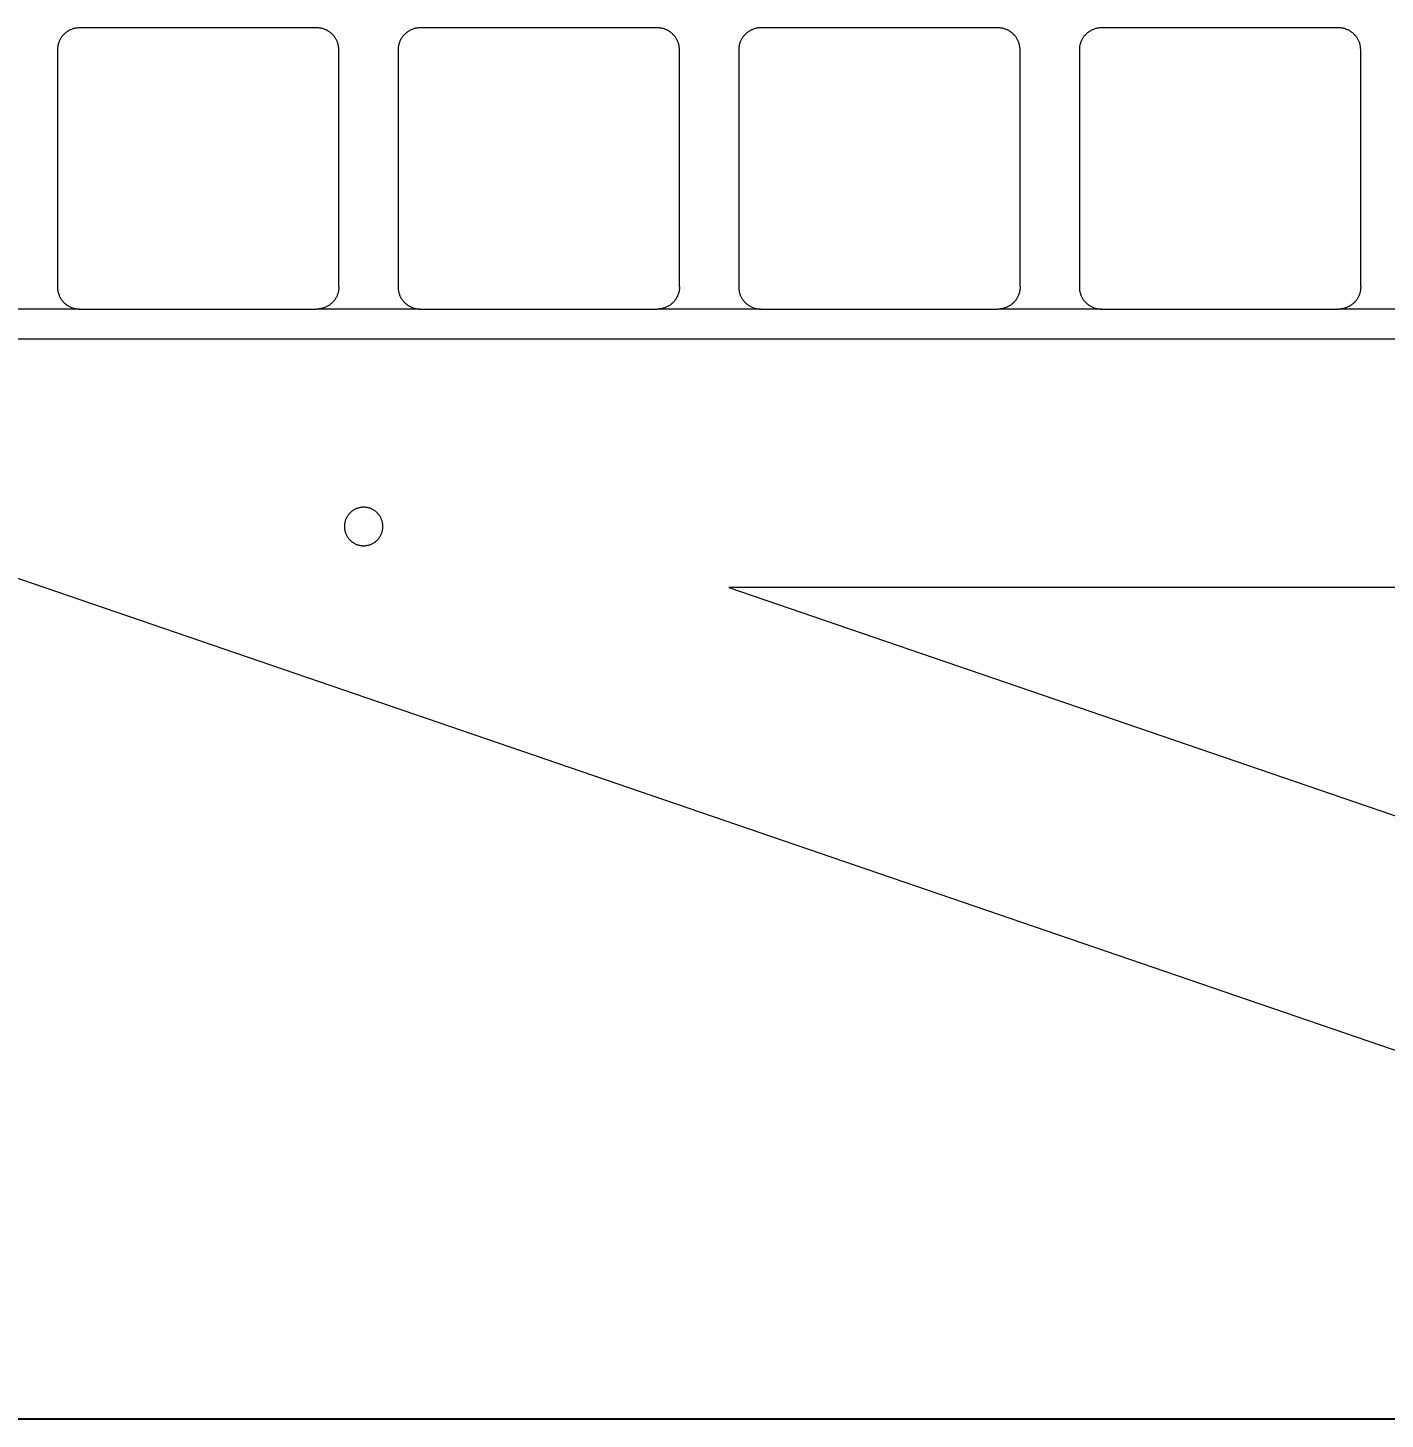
# Model space of a CAD drawing. Header units: millimetres. Extents: x -244 to 4312, y 246 to 2799.
# Drawn here: x 3211.2 to 3394.5, y 2140.6 to 2328.6 of the extents above; entities that cross this region are included whole.
import ezdxf

# ---------------------------------------------------------------- set-up
doc = ezdxf.new("R2010")
doc.units = ezdxf.units.MM
doc.layers.add('ZANO_R', color=7, linetype='Continuous', lineweight=0)
doc.layers.add('ZANO_W', color=1, linetype='Continuous', lineweight=0)
doc.styles.add('Arial', font='arial.ttf')
doc.styles.get("Standard").update_dxf_attribs({"font": 'ARIALUNI.TTF'})
doc.dimstyles.new('pl i ang', dxfattribs={"dimtxt": 50, "dimasz": 50, "dimexe": 1.25, "dimexo": 0.625, "dimgap": 10, "dimtad": 1, "dimtoh": 1, "dimtxsty": 'Standard', "dimcen": 2.5, "dimclrd": 1, "dimclre": 1, "dimclrt": 1, "dimadec": 0, "dimazin": 0, "dimtfac": 1, "dimtmove": 0, "dimatfit": 3, "dimfxl": 1, "dimarcsym": 1})

# ---------------------------------------------------------------- blocks, each defined once
blk = doc.blocks.new('*D432')
at = {"layer": 'ZANO_W', "color": 1, "lineweight": -2}
for p, q in [((3071.23, 2290.59), (3053.09, 2290.59)), ((3063.09, 2250.59), (3063.09, 2180.59)), ((3531.23, 2140.59), (3053.09, 2140.59))]:
    blk.add_line(p, q, dxfattribs=at)
at = {"layer": 'ZANO_W', "color": 1}
for points in [[(3069.76, 2250.59), (3056.42, 2250.59), (3063.09, 2290.59)], [(3056.42, 2180.59), (3069.76, 2180.59), (3063.09, 2140.59)]]:
    blk.add_solid(points, dxfattribs=at)
at = {"layer": 'ZANO_W', "color": 1, "insert": (3032.67, 2215.59), "char_height": 40, "attachment_point": 5, "rotation": 90, "style": 'Arial'}
blk.add_mtext('150', dxfattribs=at)
blk = doc.blocks.new('*D433')
at = {"layer": 'ZANO_W', "color": 1, "lineweight": -2}
for p, q in [((3070.23, 2328.59), (2983.49, 2328.59)), ((2993.49, 2288.59), (2993.49, 2180.59)), ((3531.23, 2140.59), (2983.49, 2140.59))]:
    blk.add_line(p, q, dxfattribs=at)
at = {"layer": 'ZANO_W', "color": 1}
for points in [[(3000.15, 2288.59), (2986.82, 2288.59), (2993.49, 2328.59)], [(2986.82, 2180.59), (3000.15, 2180.59), (2993.49, 2140.59)]]:
    blk.add_solid(points, dxfattribs=at)
at = {"layer": 'ZANO_W', "color": 1, "insert": (2963.06, 2234.59), "char_height": 40, "attachment_point": 5, "rotation": 90, "style": 'Arial'}
blk.add_mtext('188', dxfattribs=at)

msp = doc.modelspace()

# ---------------------------------------------------------------- linework, layer by layer
at = {"layer": 'ZANO_R'}
for p, q in [((3215.9, 2327.49), (3215.84, 2327.41)), ((3215.97, 2327.56), (3215.9, 2327.49)), ((3216.04, 2327.64), (3215.97, 2327.56)), ((3216.11, 2327.71), (3216.04, 2327.64)), ((3216.18, 2327.78), (3216.11, 2327.71)), ((3216.26, 2327.85), (3216.18, 2327.78)), ((3216.33, 2327.92), (3216.26, 2327.85)), ((3216.42, 2327.98), (3216.33, 2327.92)), ((3216.5, 2328.04), (3216.42, 2327.98)), ((3216.58, 2328.1), (3216.5, 2328.04)), ((3216.67, 2328.16), (3216.58, 2328.1)), ((3216.76, 2328.21), (3216.67, 2328.16)), ((3216.85, 2328.26), (3216.76, 2328.21)), ((3216.94, 2328.3), (3216.85, 2328.26)), ((3217.03, 2328.34), (3216.94, 2328.3)), ((3217.13, 2328.38), (3217.03, 2328.34)), ((3217.22, 2328.42), (3217.13, 2328.38)), ((3217.32, 2328.45), (3217.22, 2328.42)), ((3217.42, 2328.48), (3217.32, 2328.45)), ((3217.52, 2328.51), (3217.42, 2328.48)), ((3217.62, 2328.53), (3217.52, 2328.51)), ((3217.72, 2328.55), (3217.62, 2328.53)), ((3217.82, 2328.56), (3217.72, 2328.55)), ((3217.92, 2328.58), (3217.82, 2328.56)), ((3218.02, 2328.59), (3217.92, 2328.58)), ((3218.13, 2328.59), (3218.02, 2328.59)), ((3218.23, 2328.59), (3218.13, 2328.59)), ((3250.23, 2328.59), (3218.23, 2328.59)), ((3250.33, 2328.59), (3250.23, 2328.59)), ((3250.43, 2328.59), (3250.33, 2328.59)), ((3250.54, 2328.58), (3250.43, 2328.59)), ((3250.64, 2328.56), (3250.54, 2328.58)), ((3250.74, 2328.55), (3250.64, 2328.56)), ((3250.84, 2328.53), (3250.74, 2328.55)), ((3250.94, 2328.51), (3250.84, 2328.53)), ((3251.04, 2328.48), (3250.94, 2328.51)), ((3251.14, 2328.45), (3251.04, 2328.48)), ((3251.23, 2328.42), (3251.14, 2328.45)), ((3251.33, 2328.38), (3251.23, 2328.42)), ((3251.42, 2328.34), (3251.33, 2328.38)), ((3251.52, 2328.3), (3251.42, 2328.34)), ((3251.61, 2328.26), (3251.52, 2328.3)), ((3251.7, 2328.21), (3251.61, 2328.26)), ((3251.79, 2328.16), (3251.7, 2328.21)), ((3251.87, 2328.1), (3251.79, 2328.16)), ((3251.96, 2328.04), (3251.87, 2328.1)), ((3252.04, 2327.98), (3251.96, 2328.04)), ((3252.12, 2327.92), (3252.04, 2327.98)), ((3252.2, 2327.85), (3252.12, 2327.92)), ((3252.28, 2327.78), (3252.2, 2327.85)), ((3252.35, 2327.71), (3252.28, 2327.78)), ((3252.42, 2327.64), (3252.35, 2327.71)), ((3252.49, 2327.56), (3252.42, 2327.64)), ((3252.56, 2327.49), (3252.49, 2327.56)), ((3252.62, 2327.41), (3252.56, 2327.49)), ((3261.9, 2327.49), (3261.84, 2327.41)), ((3261.97, 2327.56), (3261.9, 2327.49)), ((3262.04, 2327.64), (3261.97, 2327.56)), ((3262.11, 2327.71), (3262.04, 2327.64)), ((3262.18, 2327.78), (3262.11, 2327.71)), ((3262.26, 2327.85), (3262.18, 2327.78)), ((3262.33, 2327.92), (3262.26, 2327.85)), ((3262.42, 2327.98), (3262.33, 2327.92)), ((3262.5, 2328.04), (3262.42, 2327.98)), ((3262.58, 2328.1), (3262.5, 2328.04)), ((3262.67, 2328.16), (3262.58, 2328.1)), ((3262.76, 2328.21), (3262.67, 2328.16)), ((3262.85, 2328.26), (3262.76, 2328.21)), ((3262.94, 2328.3), (3262.85, 2328.26)), ((3263.03, 2328.34), (3262.94, 2328.3)), ((3263.13, 2328.38), (3263.03, 2328.34)), ((3263.22, 2328.42), (3263.13, 2328.38)), ((3263.32, 2328.45), (3263.22, 2328.42)), ((3263.42, 2328.48), (3263.32, 2328.45)), ((3263.52, 2328.51), (3263.42, 2328.48)), ((3263.62, 2328.53), (3263.52, 2328.51)), ((3263.72, 2328.55), (3263.62, 2328.53)), ((3263.82, 2328.56), (3263.72, 2328.55)), ((3263.92, 2328.58), (3263.82, 2328.56)), ((3264.02, 2328.59), (3263.92, 2328.58)), ((3264.13, 2328.59), (3264.02, 2328.59)), ((3264.23, 2328.59), (3264.13, 2328.59)), ((3296.23, 2328.59), (3264.23, 2328.59)), ((3296.33, 2328.59), (3296.23, 2328.59)), ((3296.43, 2328.59), (3296.33, 2328.59)), ((3296.54, 2328.58), (3296.43, 2328.59)), ((3296.64, 2328.56), (3296.54, 2328.58)), ((3296.74, 2328.55), (3296.64, 2328.56)), ((3296.84, 2328.53), (3296.74, 2328.55)), ((3296.94, 2328.51), (3296.84, 2328.53)), ((3297.04, 2328.48), (3296.94, 2328.51)), ((3297.14, 2328.45), (3297.04, 2328.48)), ((3297.23, 2328.42), (3297.14, 2328.45)), ((3297.33, 2328.38), (3297.23, 2328.42)), ((3297.42, 2328.34), (3297.33, 2328.38)), ((3297.52, 2328.3), (3297.42, 2328.34)), ((3297.61, 2328.26), (3297.52, 2328.3)), ((3297.7, 2328.21), (3297.61, 2328.26)), ((3297.79, 2328.16), (3297.7, 2328.21)), ((3297.87, 2328.1), (3297.79, 2328.16)), ((3297.96, 2328.04), (3297.87, 2328.1)), ((3298.04, 2327.98), (3297.96, 2328.04)), ((3298.12, 2327.92), (3298.04, 2327.98)), ((3298.2, 2327.85), (3298.12, 2327.92)), ((3298.28, 2327.78), (3298.2, 2327.85)), ((3298.35, 2327.71), (3298.28, 2327.78)), ((3298.42, 2327.64), (3298.35, 2327.71)), ((3298.49, 2327.56), (3298.42, 2327.64)), ((3298.56, 2327.49), (3298.49, 2327.56)), ((3298.62, 2327.41), (3298.56, 2327.49)), ((3307.9, 2327.49), (3307.84, 2327.41)), ((3307.97, 2327.56), (3307.9, 2327.49)), ((3308.04, 2327.64), (3307.97, 2327.56)), ((3308.11, 2327.71), (3308.04, 2327.64)), ((3308.18, 2327.78), (3308.11, 2327.71)), ((3308.26, 2327.85), (3308.18, 2327.78)), ((3308.33, 2327.92), (3308.26, 2327.85)), ((3308.42, 2327.98), (3308.33, 2327.92)), ((3308.5, 2328.04), (3308.42, 2327.98)), ((3308.58, 2328.1), (3308.5, 2328.04)), ((3308.67, 2328.16), (3308.58, 2328.1)), ((3308.76, 2328.21), (3308.67, 2328.16)), ((3308.85, 2328.26), (3308.76, 2328.21)), ((3308.94, 2328.3), (3308.85, 2328.26)), ((3309.03, 2328.34), (3308.94, 2328.3)), ((3309.13, 2328.38), (3309.03, 2328.34)), ((3309.22, 2328.42), (3309.13, 2328.38)), ((3309.32, 2328.45), (3309.22, 2328.42)), ((3309.42, 2328.48), (3309.32, 2328.45)), ((3309.52, 2328.51), (3309.42, 2328.48)), ((3309.62, 2328.53), (3309.52, 2328.51)), ((3309.72, 2328.55), (3309.62, 2328.53)), ((3309.82, 2328.56), (3309.72, 2328.55)), ((3309.92, 2328.58), (3309.82, 2328.56)), ((3310.02, 2328.59), (3309.92, 2328.58)), ((3310.13, 2328.59), (3310.02, 2328.59)), ((3310.23, 2328.59), (3310.13, 2328.59)), ((3342.23, 2328.59), (3310.23, 2328.59)), ((3342.33, 2328.59), (3342.23, 2328.59)), ((3342.43, 2328.59), (3342.33, 2328.59)), ((3342.54, 2328.58), (3342.43, 2328.59)), ((3342.64, 2328.56), (3342.54, 2328.58)), ((3342.74, 2328.55), (3342.64, 2328.56)), ((3342.84, 2328.53), (3342.74, 2328.55)), ((3342.94, 2328.51), (3342.84, 2328.53)), ((3343.04, 2328.48), (3342.94, 2328.51)), ((3343.14, 2328.45), (3343.04, 2328.48)), ((3343.23, 2328.42), (3343.14, 2328.45)), ((3343.33, 2328.38), (3343.23, 2328.42)), ((3343.42, 2328.34), (3343.33, 2328.38)), ((3343.52, 2328.3), (3343.42, 2328.34)), ((3343.61, 2328.26), (3343.52, 2328.3)), ((3343.7, 2328.21), (3343.61, 2328.26)), ((3343.79, 2328.16), (3343.7, 2328.21)), ((3343.87, 2328.1), (3343.79, 2328.16)), ((3343.96, 2328.04), (3343.87, 2328.1)), ((3344.04, 2327.98), (3343.96, 2328.04)), ((3344.12, 2327.92), (3344.04, 2327.98)), ((3344.2, 2327.85), (3344.12, 2327.92)), ((3344.28, 2327.78), (3344.2, 2327.85)), ((3344.35, 2327.71), (3344.28, 2327.78)), ((3344.42, 2327.64), (3344.35, 2327.71)), ((3344.49, 2327.56), (3344.42, 2327.64)), ((3344.56, 2327.49), (3344.49, 2327.56)), ((3344.62, 2327.41), (3344.56, 2327.49)), ((3353.9, 2327.49), (3353.84, 2327.41)), ((3353.97, 2327.56), (3353.9, 2327.49)), ((3354.04, 2327.64), (3353.97, 2327.56)), ((3354.11, 2327.71), (3354.04, 2327.64)), ((3354.18, 2327.78), (3354.11, 2327.71)), ((3354.26, 2327.85), (3354.18, 2327.78)), ((3354.33, 2327.92), (3354.26, 2327.85)), ((3354.42, 2327.98), (3354.33, 2327.92)), ((3354.5, 2328.04), (3354.42, 2327.98)), ((3354.58, 2328.1), (3354.5, 2328.04)), ((3354.67, 2328.16), (3354.58, 2328.1)), ((3354.76, 2328.21), (3354.67, 2328.16)), ((3354.85, 2328.26), (3354.76, 2328.21)), ((3354.94, 2328.3), (3354.85, 2328.26)), ((3355.03, 2328.34), (3354.94, 2328.3)), ((3355.13, 2328.38), (3355.03, 2328.34)), ((3355.22, 2328.42), (3355.13, 2328.38)), ((3355.32, 2328.45), (3355.22, 2328.42)), ((3355.42, 2328.48), (3355.32, 2328.45)), ((3355.52, 2328.51), (3355.42, 2328.48)), ((3355.62, 2328.53), (3355.52, 2328.51)), ((3355.72, 2328.55), (3355.62, 2328.53)), ((3355.82, 2328.56), (3355.72, 2328.55)), ((3355.92, 2328.58), (3355.82, 2328.56)), ((3356.02, 2328.59), (3355.92, 2328.58)), ((3356.13, 2328.59), (3356.02, 2328.59)), ((3356.23, 2328.59), (3356.13, 2328.59)), ((3388.23, 2328.59), (3356.23, 2328.59)), ((3388.33, 2328.59), (3388.23, 2328.59)), ((3388.43, 2328.59), (3388.33, 2328.59)), ((3388.54, 2328.58), (3388.43, 2328.59)), ((3388.64, 2328.56), (3388.54, 2328.58)), ((3388.74, 2328.55), (3388.64, 2328.56)), ((3388.84, 2328.53), (3388.74, 2328.55)), ((3388.94, 2328.51), (3388.84, 2328.53)), ((3389.04, 2328.48), (3388.94, 2328.51)), ((3389.14, 2328.45), (3389.04, 2328.48)), ((3389.23, 2328.42), (3389.14, 2328.45)), ((3389.33, 2328.38), (3389.23, 2328.42)), ((3389.42, 2328.34), (3389.33, 2328.38)), ((3389.52, 2328.3), (3389.42, 2328.34)), ((3389.61, 2328.26), (3389.52, 2328.3)), ((3389.7, 2328.21), (3389.61, 2328.26)), ((3389.79, 2328.16), (3389.7, 2328.21)), ((3389.87, 2328.1), (3389.79, 2328.16)), ((3389.96, 2328.04), (3389.87, 2328.1)), ((3390.04, 2327.98), (3389.96, 2328.04)), ((3390.12, 2327.92), (3390.04, 2327.98)), ((3390.2, 2327.85), (3390.12, 2327.92)), ((3390.28, 2327.78), (3390.2, 2327.85)), ((3390.35, 2327.71), (3390.28, 2327.78)), ((3390.42, 2327.64), (3390.35, 2327.71)), ((3390.49, 2327.56), (3390.42, 2327.64)), ((3390.56, 2327.49), (3390.49, 2327.56)), ((3390.62, 2327.41), (3390.56, 2327.49)), ((3215.24, 2325.8), (3215.23, 2325.69)), ((3215.23, 2325.69), (3215.23, 2325.59)), ((3215.23, 2325.59), (3215.23, 2293.59)), ((3215.26, 2326), (3215.24, 2325.9)), ((3215.24, 2325.9), (3215.24, 2325.8)), ((3215.27, 2326.1), (3215.26, 2326)), ((3215.29, 2326.2), (3215.27, 2326.1)), ((3215.31, 2326.3), (3215.29, 2326.2)), ((3215.34, 2326.4), (3215.31, 2326.3)), ((3215.37, 2326.5), (3215.34, 2326.4)), ((3215.4, 2326.6), (3215.37, 2326.5)), ((3215.44, 2326.69), (3215.4, 2326.6)), ((3215.48, 2326.79), (3215.44, 2326.69)), ((3215.52, 2326.88), (3215.48, 2326.79)), ((3215.56, 2326.97), (3215.52, 2326.88)), ((3215.61, 2327.06), (3215.56, 2326.97)), ((3215.66, 2327.15), (3215.61, 2327.06)), ((3215.72, 2327.24), (3215.66, 2327.15)), ((3215.78, 2327.32), (3215.72, 2327.24)), ((3215.84, 2327.41), (3215.78, 2327.32)), ((3252.68, 2327.32), (3252.62, 2327.41)), ((3252.74, 2327.24), (3252.68, 2327.32)), ((3252.79, 2327.15), (3252.74, 2327.24)), ((3252.84, 2327.06), (3252.79, 2327.15)), ((3252.89, 2326.97), (3252.84, 2327.06)), ((3252.94, 2326.88), (3252.89, 2326.97)), ((3252.98, 2326.79), (3252.94, 2326.88)), ((3253.02, 2326.69), (3252.98, 2326.79)), ((3253.06, 2326.6), (3253.02, 2326.69)), ((3253.09, 2326.5), (3253.06, 2326.6)), ((3253.12, 2326.4), (3253.09, 2326.5)), ((3253.14, 2326.3), (3253.12, 2326.4)), ((3253.17, 2326.2), (3253.14, 2326.3)), ((3253.18, 2326.1), (3253.17, 2326.2)), ((3253.2, 2326), (3253.18, 2326.1)), ((3253.21, 2325.9), (3253.2, 2326)), ((3253.22, 2325.8), (3253.21, 2325.9)), ((3253.23, 2325.69), (3253.22, 2325.8)), ((3253.23, 2325.59), (3253.23, 2325.69)), ((3253.23, 2293.59), (3253.23, 2325.59)), ((3261.24, 2325.8), (3261.23, 2325.69)), ((3261.23, 2325.69), (3261.23, 2325.59)), ((3261.23, 2325.59), (3261.23, 2293.59)), ((3261.26, 2326), (3261.24, 2325.9)), ((3261.24, 2325.9), (3261.24, 2325.8)), ((3261.27, 2326.1), (3261.26, 2326)), ((3261.29, 2326.2), (3261.27, 2326.1)), ((3261.31, 2326.3), (3261.29, 2326.2)), ((3261.34, 2326.4), (3261.31, 2326.3)), ((3261.37, 2326.5), (3261.34, 2326.4)), ((3261.4, 2326.6), (3261.37, 2326.5)), ((3261.44, 2326.69), (3261.4, 2326.6)), ((3261.48, 2326.79), (3261.44, 2326.69)), ((3261.52, 2326.88), (3261.48, 2326.79)), ((3261.56, 2326.97), (3261.52, 2326.88)), ((3261.61, 2327.06), (3261.56, 2326.97)), ((3261.66, 2327.15), (3261.61, 2327.06)), ((3261.72, 2327.24), (3261.66, 2327.15)), ((3261.78, 2327.32), (3261.72, 2327.24)), ((3261.84, 2327.41), (3261.78, 2327.32)), ((3298.68, 2327.32), (3298.62, 2327.41)), ((3298.74, 2327.24), (3298.68, 2327.32)), ((3298.79, 2327.15), (3298.74, 2327.24)), ((3298.84, 2327.06), (3298.79, 2327.15)), ((3298.89, 2326.97), (3298.84, 2327.06)), ((3298.94, 2326.88), (3298.89, 2326.97)), ((3298.98, 2326.79), (3298.94, 2326.88)), ((3299.02, 2326.69), (3298.98, 2326.79)), ((3299.06, 2326.6), (3299.02, 2326.69)), ((3299.09, 2326.5), (3299.06, 2326.6)), ((3299.12, 2326.4), (3299.09, 2326.5)), ((3299.14, 2326.3), (3299.12, 2326.4)), ((3299.17, 2326.2), (3299.14, 2326.3)), ((3299.18, 2326.1), (3299.17, 2326.2)), ((3299.2, 2326), (3299.18, 2326.1)), ((3299.21, 2325.9), (3299.2, 2326)), ((3299.22, 2325.8), (3299.21, 2325.9)), ((3299.23, 2325.69), (3299.22, 2325.8)), ((3299.23, 2325.59), (3299.23, 2325.69)), ((3299.23, 2293.59), (3299.23, 2325.59)), ((3307.24, 2325.8), (3307.23, 2325.69)), ((3307.23, 2325.69), (3307.23, 2325.59)), ((3307.23, 2325.59), (3307.23, 2293.59)), ((3307.26, 2326), (3307.24, 2325.9)), ((3307.24, 2325.9), (3307.24, 2325.8)), ((3307.27, 2326.1), (3307.26, 2326)), ((3307.29, 2326.2), (3307.27, 2326.1)), ((3307.31, 2326.3), (3307.29, 2326.2)), ((3307.34, 2326.4), (3307.31, 2326.3)), ((3307.37, 2326.5), (3307.34, 2326.4)), ((3307.4, 2326.6), (3307.37, 2326.5)), ((3307.44, 2326.69), (3307.4, 2326.6)), ((3307.48, 2326.79), (3307.44, 2326.69)), ((3307.52, 2326.88), (3307.48, 2326.79)), ((3307.56, 2326.97), (3307.52, 2326.88)), ((3307.61, 2327.06), (3307.56, 2326.97)), ((3307.66, 2327.15), (3307.61, 2327.06)), ((3307.72, 2327.24), (3307.66, 2327.15)), ((3307.78, 2327.32), (3307.72, 2327.24)), ((3307.84, 2327.41), (3307.78, 2327.32)), ((3344.68, 2327.32), (3344.62, 2327.41)), ((3344.74, 2327.24), (3344.68, 2327.32)), ((3344.79, 2327.15), (3344.74, 2327.24)), ((3344.84, 2327.06), (3344.79, 2327.15)), ((3344.89, 2326.97), (3344.84, 2327.06)), ((3344.94, 2326.88), (3344.89, 2326.97)), ((3344.98, 2326.79), (3344.94, 2326.88)), ((3345.02, 2326.69), (3344.98, 2326.79)), ((3345.06, 2326.6), (3345.02, 2326.69)), ((3345.09, 2326.5), (3345.06, 2326.6)), ((3345.12, 2326.4), (3345.09, 2326.5)), ((3345.14, 2326.3), (3345.12, 2326.4)), ((3345.17, 2326.2), (3345.14, 2326.3)), ((3345.18, 2326.1), (3345.17, 2326.2)), ((3345.2, 2326), (3345.18, 2326.1)), ((3345.21, 2325.9), (3345.2, 2326)), ((3345.22, 2325.8), (3345.21, 2325.9)), ((3345.23, 2325.69), (3345.22, 2325.8)), ((3345.23, 2325.59), (3345.23, 2325.69)), ((3345.23, 2293.59), (3345.23, 2325.59)), ((3353.24, 2325.8), (3353.23, 2325.69)), ((3353.23, 2325.69), (3353.23, 2325.59)), ((3353.23, 2325.59), (3353.23, 2293.59)), ((3353.26, 2326), (3353.24, 2325.9)), ((3353.24, 2325.9), (3353.24, 2325.8)), ((3353.27, 2326.1), (3353.26, 2326)), ((3353.29, 2326.2), (3353.27, 2326.1)), ((3353.31, 2326.3), (3353.29, 2326.2)), ((3353.34, 2326.4), (3353.31, 2326.3)), ((3353.37, 2326.5), (3353.34, 2326.4)), ((3353.4, 2326.6), (3353.37, 2326.5)), ((3353.44, 2326.69), (3353.4, 2326.6)), ((3353.48, 2326.79), (3353.44, 2326.69)), ((3353.52, 2326.88), (3353.48, 2326.79)), ((3353.56, 2326.97), (3353.52, 2326.88)), ((3353.61, 2327.06), (3353.56, 2326.97)), ((3353.66, 2327.15), (3353.61, 2327.06)), ((3353.72, 2327.24), (3353.66, 2327.15)), ((3353.78, 2327.32), (3353.72, 2327.24)), ((3353.84, 2327.41), (3353.78, 2327.32)), ((3390.68, 2327.32), (3390.62, 2327.41)), ((3390.74, 2327.24), (3390.68, 2327.32)), ((3390.79, 2327.15), (3390.74, 2327.24)), ((3390.84, 2327.06), (3390.79, 2327.15)), ((3390.89, 2326.97), (3390.84, 2327.06)), ((3390.94, 2326.88), (3390.89, 2326.97)), ((3390.98, 2326.79), (3390.94, 2326.88)), ((3391.02, 2326.69), (3390.98, 2326.79)), ((3391.06, 2326.6), (3391.02, 2326.69)), ((3391.09, 2326.5), (3391.06, 2326.6)), ((3391.12, 2326.4), (3391.09, 2326.5)), ((3391.14, 2326.3), (3391.12, 2326.4)), ((3391.17, 2326.2), (3391.14, 2326.3)), ((3391.18, 2326.1), (3391.17, 2326.2)), ((3391.2, 2326), (3391.18, 2326.1)), ((3391.21, 2325.9), (3391.2, 2326)), ((3391.22, 2325.8), (3391.21, 2325.9)), ((3391.23, 2325.69), (3391.22, 2325.8)), ((3391.23, 2325.59), (3391.23, 2325.69)), ((3391.23, 2293.59), (3391.23, 2325.59)), ((3215.23, 2293.59), (3215.23, 2293.49)), ((3215.23, 2293.49), (3215.24, 2293.39)), ((3215.24, 2293.39), (3215.24, 2293.29)), ((3215.24, 2293.29), (3215.26, 2293.18)), ((3215.26, 2293.18), (3215.27, 2293.08)), ((3215.27, 2293.08), (3215.29, 2292.98)), ((3215.29, 2292.98), (3215.31, 2292.88)), ((3215.31, 2292.88), (3215.34, 2292.78)), ((3215.34, 2292.78), (3215.37, 2292.68)), ((3215.37, 2292.68), (3215.4, 2292.59)), ((3215.4, 2292.59), (3215.44, 2292.49)), ((3215.44, 2292.49), (3215.48, 2292.4)), ((3215.48, 2292.4), (3215.52, 2292.3)), ((3215.52, 2292.3), (3215.56, 2292.21)), ((3215.56, 2292.21), (3215.61, 2292.12)), ((3215.61, 2292.12), (3215.66, 2292.03)), ((3215.66, 2292.03), (3215.72, 2291.95)), ((3215.72, 2291.95), (3215.78, 2291.86)), ((3215.78, 2291.86), (3215.84, 2291.78)), ((3215.84, 2291.78), (3215.9, 2291.7)), ((3252.62, 2291.78), (3252.56, 2291.7)), ((3252.68, 2291.86), (3252.62, 2291.78)), ((3252.74, 2291.95), (3252.68, 2291.86)), ((3252.79, 2292.03), (3252.74, 2291.95)), ((3252.84, 2292.12), (3252.79, 2292.03)), ((3252.89, 2292.21), (3252.84, 2292.12)), ((3252.94, 2292.3), (3252.89, 2292.21)), ((3252.98, 2292.4), (3252.94, 2292.3)), ((3253.02, 2292.49), (3252.98, 2292.4)), ((3253.06, 2292.59), (3253.02, 2292.49)), ((3253.09, 2292.68), (3253.06, 2292.59)), ((3253.12, 2292.78), (3253.09, 2292.68)), ((3253.14, 2292.88), (3253.12, 2292.78)), ((3253.17, 2292.98), (3253.14, 2292.88)), ((3253.18, 2293.08), (3253.17, 2292.98)), ((3253.2, 2293.18), (3253.18, 2293.08)), ((3253.21, 2293.29), (3253.2, 2293.18)), ((3253.22, 2293.39), (3253.21, 2293.29)), ((3253.23, 2293.49), (3253.22, 2293.39)), ((3253.23, 2293.59), (3253.23, 2293.49)), ((3261.23, 2293.59), (3261.23, 2293.49)), ((3261.23, 2293.49), (3261.24, 2293.39)), ((3261.24, 2293.39), (3261.24, 2293.29)), ((3261.24, 2293.29), (3261.26, 2293.18)), ((3261.26, 2293.18), (3261.27, 2293.08)), ((3261.27, 2293.08), (3261.29, 2292.98)), ((3261.29, 2292.98), (3261.31, 2292.88)), ((3261.31, 2292.88), (3261.34, 2292.78)), ((3261.34, 2292.78), (3261.37, 2292.68)), ((3261.37, 2292.68), (3261.4, 2292.59)), ((3261.4, 2292.59), (3261.44, 2292.49)), ((3261.44, 2292.49), (3261.48, 2292.4)), ((3261.48, 2292.4), (3261.52, 2292.3)), ((3261.52, 2292.3), (3261.56, 2292.21)), ((3261.56, 2292.21), (3261.61, 2292.12)), ((3261.61, 2292.12), (3261.66, 2292.03)), ((3261.66, 2292.03), (3261.72, 2291.95)), ((3261.72, 2291.95), (3261.78, 2291.86)), ((3261.78, 2291.86), (3261.84, 2291.78)), ((3261.84, 2291.78), (3261.9, 2291.7)), ((3298.62, 2291.78), (3298.56, 2291.7)), ((3298.68, 2291.86), (3298.62, 2291.78)), ((3298.74, 2291.95), (3298.68, 2291.86)), ((3298.79, 2292.03), (3298.74, 2291.95)), ((3298.84, 2292.12), (3298.79, 2292.03)), ((3298.89, 2292.21), (3298.84, 2292.12)), ((3298.94, 2292.3), (3298.89, 2292.21)), ((3298.98, 2292.4), (3298.94, 2292.3)), ((3299.02, 2292.49), (3298.98, 2292.4)), ((3299.06, 2292.59), (3299.02, 2292.49)), ((3299.09, 2292.68), (3299.06, 2292.59)), ((3299.12, 2292.78), (3299.09, 2292.68)), ((3299.14, 2292.88), (3299.12, 2292.78)), ((3299.17, 2292.98), (3299.14, 2292.88)), ((3299.18, 2293.08), (3299.17, 2292.98)), ((3299.2, 2293.18), (3299.18, 2293.08)), ((3299.21, 2293.29), (3299.2, 2293.18)), ((3299.22, 2293.39), (3299.21, 2293.29)), ((3299.23, 2293.49), (3299.22, 2293.39)), ((3299.23, 2293.59), (3299.23, 2293.49)), ((3307.23, 2293.59), (3307.23, 2293.49)), ((3307.23, 2293.49), (3307.24, 2293.39)), ((3307.24, 2293.39), (3307.24, 2293.29)), ((3307.24, 2293.29), (3307.26, 2293.18)), ((3307.26, 2293.18), (3307.27, 2293.08)), ((3307.27, 2293.08), (3307.29, 2292.98)), ((3307.29, 2292.98), (3307.31, 2292.88)), ((3307.31, 2292.88), (3307.34, 2292.78)), ((3307.34, 2292.78), (3307.37, 2292.68)), ((3307.37, 2292.68), (3307.4, 2292.59)), ((3307.4, 2292.59), (3307.44, 2292.49)), ((3307.44, 2292.49), (3307.48, 2292.4)), ((3307.48, 2292.4), (3307.52, 2292.3)), ((3307.52, 2292.3), (3307.56, 2292.21)), ((3307.56, 2292.21), (3307.61, 2292.12)), ((3307.61, 2292.12), (3307.66, 2292.03)), ((3307.66, 2292.03), (3307.72, 2291.95)), ((3307.72, 2291.95), (3307.78, 2291.86)), ((3307.78, 2291.86), (3307.84, 2291.78)), ((3307.84, 2291.78), (3307.9, 2291.7)), ((3344.62, 2291.78), (3344.56, 2291.7)), ((3344.68, 2291.86), (3344.62, 2291.78)), ((3344.74, 2291.95), (3344.68, 2291.86)), ((3344.79, 2292.03), (3344.74, 2291.95)), ((3344.84, 2292.12), (3344.79, 2292.03)), ((3344.89, 2292.21), (3344.84, 2292.12)), ((3344.94, 2292.3), (3344.89, 2292.21)), ((3344.98, 2292.4), (3344.94, 2292.3)), ((3345.02, 2292.49), (3344.98, 2292.4)), ((3345.06, 2292.59), (3345.02, 2292.49)), ((3345.09, 2292.68), (3345.06, 2292.59)), ((3345.12, 2292.78), (3345.09, 2292.68)), ((3345.14, 2292.88), (3345.12, 2292.78)), ((3345.17, 2292.98), (3345.14, 2292.88)), ((3345.18, 2293.08), (3345.17, 2292.98)), ((3345.2, 2293.18), (3345.18, 2293.08)), ((3345.21, 2293.29), (3345.2, 2293.18)), ((3345.22, 2293.39), (3345.21, 2293.29)), ((3345.23, 2293.49), (3345.22, 2293.39)), ((3345.23, 2293.59), (3345.23, 2293.49)), ((3353.23, 2293.59), (3353.23, 2293.49)), ((3353.23, 2293.49), (3353.24, 2293.39)), ((3353.24, 2293.39), (3353.24, 2293.29)), ((3353.24, 2293.29), (3353.26, 2293.18)), ((3353.26, 2293.18), (3353.27, 2293.08)), ((3353.27, 2293.08), (3353.29, 2292.98)), ((3353.29, 2292.98), (3353.31, 2292.88)), ((3353.31, 2292.88), (3353.34, 2292.78)), ((3353.34, 2292.78), (3353.37, 2292.68)), ((3353.37, 2292.68), (3353.4, 2292.59)), ((3353.4, 2292.59), (3353.44, 2292.49)), ((3353.44, 2292.49), (3353.48, 2292.4)), ((3353.48, 2292.4), (3353.52, 2292.3)), ((3353.52, 2292.3), (3353.56, 2292.21)), ((3353.56, 2292.21), (3353.61, 2292.12)), ((3353.61, 2292.12), (3353.66, 2292.03)), ((3353.66, 2292.03), (3353.72, 2291.95)), ((3353.72, 2291.95), (3353.78, 2291.86)), ((3353.78, 2291.86), (3353.84, 2291.78)), ((3353.84, 2291.78), (3353.9, 2291.7)), ((3390.62, 2291.78), (3390.56, 2291.7)), ((3390.68, 2291.86), (3390.62, 2291.78)), ((3390.74, 2291.95), (3390.68, 2291.86)), ((3390.79, 2292.03), (3390.74, 2291.95)), ((3390.84, 2292.12), (3390.79, 2292.03)), ((3390.89, 2292.21), (3390.84, 2292.12)), ((3390.94, 2292.3), (3390.89, 2292.21)), ((3390.98, 2292.4), (3390.94, 2292.3)), ((3391.02, 2292.49), (3390.98, 2292.4)), ((3391.06, 2292.59), (3391.02, 2292.49)), ((3391.09, 2292.68), (3391.06, 2292.59)), ((3391.12, 2292.78), (3391.09, 2292.68)), ((3391.14, 2292.88), (3391.12, 2292.78)), ((3391.17, 2292.98), (3391.14, 2292.88)), ((3391.18, 2293.08), (3391.17, 2292.98)), ((3391.2, 2293.18), (3391.18, 2293.08)), ((3391.21, 2293.29), (3391.2, 2293.18)), ((3391.22, 2293.39), (3391.21, 2293.29)), ((3391.23, 2293.49), (3391.22, 2293.39)), ((3391.23, 2293.59), (3391.23, 2293.49)), ((3218.16, 2290.59), (3204.29, 2290.59)), ((3215.9, 2291.7), (3215.97, 2291.62)), ((3215.97, 2291.62), (3216.04, 2291.54)), ((3216.04, 2291.54), (3216.11, 2291.47)), ((3216.11, 2291.47), (3216.18, 2291.4)), ((3216.18, 2291.4), (3216.26, 2291.33)), ((3216.26, 2291.33), (3216.33, 2291.27)), ((3216.33, 2291.27), (3216.42, 2291.2)), ((3216.42, 2291.2), (3216.5, 2291.14)), ((3216.5, 2291.14), (3216.58, 2291.08)), ((3216.58, 2291.08), (3216.67, 2291.03)), ((3216.67, 2291.03), (3216.76, 2290.98)), ((3216.76, 2290.98), (3216.85, 2290.93)), ((3216.85, 2290.93), (3216.94, 2290.88)), ((3216.94, 2290.88), (3217.03, 2290.84)), ((3217.03, 2290.84), (3217.13, 2290.8)), ((3217.13, 2290.8), (3217.22, 2290.77)), ((3217.22, 2290.77), (3217.32, 2290.73)), ((3217.32, 2290.73), (3217.42, 2290.7)), ((3217.42, 2290.7), (3217.52, 2290.68)), ((3217.52, 2290.68), (3217.62, 2290.66)), ((3217.62, 2290.66), (3217.72, 2290.64)), ((3217.72, 2290.64), (3217.82, 2290.62)), ((3217.82, 2290.62), (3217.92, 2290.61)), ((3217.92, 2290.61), (3218.02, 2290.6)), ((3218.02, 2290.6), (3218.13, 2290.59)), ((3218.13, 2290.59), (3218.23, 2290.59)), ((3218.23, 2290.59), (3250.23, 2290.59)), ((3250.33, 2290.59), (3250.23, 2290.59)), ((3264.16, 2290.59), (3250.29, 2290.59)), ((3250.43, 2290.6), (3250.33, 2290.59)), ((3250.54, 2290.61), (3250.43, 2290.6)), ((3250.64, 2290.62), (3250.54, 2290.61)), ((3250.74, 2290.64), (3250.64, 2290.62)), ((3250.84, 2290.66), (3250.74, 2290.64)), ((3250.94, 2290.68), (3250.84, 2290.66)), ((3251.04, 2290.7), (3250.94, 2290.68)), ((3251.14, 2290.73), (3251.04, 2290.7)), ((3251.23, 2290.77), (3251.14, 2290.73)), ((3251.33, 2290.8), (3251.23, 2290.77)), ((3251.42, 2290.84), (3251.33, 2290.8)), ((3251.52, 2290.88), (3251.42, 2290.84)), ((3251.61, 2290.93), (3251.52, 2290.88)), ((3251.7, 2290.98), (3251.61, 2290.93)), ((3251.79, 2291.03), (3251.7, 2290.98)), ((3251.87, 2291.08), (3251.79, 2291.03)), ((3251.96, 2291.14), (3251.87, 2291.08)), ((3252.04, 2291.2), (3251.96, 2291.14)), ((3252.12, 2291.27), (3252.04, 2291.2)), ((3252.2, 2291.33), (3252.12, 2291.27)), ((3252.28, 2291.4), (3252.2, 2291.33)), ((3252.35, 2291.47), (3252.28, 2291.4)), ((3252.42, 2291.54), (3252.35, 2291.47)), ((3252.49, 2291.62), (3252.42, 2291.54)), ((3252.56, 2291.7), (3252.49, 2291.62)), ((3261.9, 2291.7), (3261.97, 2291.62)), ((3261.97, 2291.62), (3262.04, 2291.54)), ((3262.04, 2291.54), (3262.11, 2291.47)), ((3262.11, 2291.47), (3262.18, 2291.4)), ((3262.18, 2291.4), (3262.26, 2291.33)), ((3262.26, 2291.33), (3262.33, 2291.27)), ((3262.33, 2291.27), (3262.42, 2291.2)), ((3262.42, 2291.2), (3262.5, 2291.14)), ((3262.5, 2291.14), (3262.58, 2291.08)), ((3262.58, 2291.08), (3262.67, 2291.03)), ((3262.67, 2291.03), (3262.76, 2290.98)), ((3262.76, 2290.98), (3262.85, 2290.93)), ((3262.85, 2290.93), (3262.94, 2290.88)), ((3262.94, 2290.88), (3263.03, 2290.84)), ((3263.03, 2290.84), (3263.13, 2290.8)), ((3263.13, 2290.8), (3263.22, 2290.77)), ((3263.22, 2290.77), (3263.32, 2290.73)), ((3263.32, 2290.73), (3263.42, 2290.7)), ((3263.42, 2290.7), (3263.52, 2290.68)), ((3263.52, 2290.68), (3263.62, 2290.66)), ((3263.62, 2290.66), (3263.72, 2290.64)), ((3263.72, 2290.64), (3263.82, 2290.62)), ((3263.82, 2290.62), (3263.92, 2290.61)), ((3263.92, 2290.61), (3264.02, 2290.6)), ((3264.02, 2290.6), (3264.13, 2290.59)), ((3264.13, 2290.59), (3264.23, 2290.59)), ((3264.23, 2290.59), (3296.23, 2290.59)), ((3296.33, 2290.59), (3296.23, 2290.59)), ((3310.16, 2290.59), (3296.29, 2290.59)), ((3296.43, 2290.6), (3296.33, 2290.59)), ((3296.54, 2290.61), (3296.43, 2290.6)), ((3296.64, 2290.62), (3296.54, 2290.61)), ((3296.74, 2290.64), (3296.64, 2290.62)), ((3296.84, 2290.66), (3296.74, 2290.64)), ((3296.94, 2290.68), (3296.84, 2290.66)), ((3297.04, 2290.7), (3296.94, 2290.68)), ((3297.14, 2290.73), (3297.04, 2290.7)), ((3297.23, 2290.77), (3297.14, 2290.73)), ((3297.33, 2290.8), (3297.23, 2290.77)), ((3297.42, 2290.84), (3297.33, 2290.8)), ((3297.52, 2290.88), (3297.42, 2290.84)), ((3297.61, 2290.93), (3297.52, 2290.88)), ((3297.7, 2290.98), (3297.61, 2290.93)), ((3297.79, 2291.03), (3297.7, 2290.98)), ((3297.87, 2291.08), (3297.79, 2291.03)), ((3297.96, 2291.14), (3297.87, 2291.08)), ((3298.04, 2291.2), (3297.96, 2291.14)), ((3298.12, 2291.27), (3298.04, 2291.2)), ((3298.2, 2291.33), (3298.12, 2291.27)), ((3298.28, 2291.4), (3298.2, 2291.33)), ((3298.35, 2291.47), (3298.28, 2291.4)), ((3298.42, 2291.54), (3298.35, 2291.47)), ((3298.49, 2291.62), (3298.42, 2291.54)), ((3298.56, 2291.7), (3298.49, 2291.62)), ((3307.9, 2291.7), (3307.97, 2291.62)), ((3307.97, 2291.62), (3308.04, 2291.54)), ((3308.04, 2291.54), (3308.11, 2291.47)), ((3308.11, 2291.47), (3308.18, 2291.4)), ((3308.18, 2291.4), (3308.26, 2291.33)), ((3308.26, 2291.33), (3308.33, 2291.27)), ((3308.33, 2291.27), (3308.42, 2291.2)), ((3308.42, 2291.2), (3308.5, 2291.14)), ((3308.5, 2291.14), (3308.58, 2291.08)), ((3308.58, 2291.08), (3308.67, 2291.03)), ((3308.67, 2291.03), (3308.76, 2290.98)), ((3308.76, 2290.98), (3308.85, 2290.93)), ((3308.85, 2290.93), (3308.94, 2290.88)), ((3308.94, 2290.88), (3309.03, 2290.84)), ((3309.03, 2290.84), (3309.13, 2290.8)), ((3309.13, 2290.8), (3309.22, 2290.77)), ((3309.22, 2290.77), (3309.32, 2290.73)), ((3309.32, 2290.73), (3309.42, 2290.7)), ((3309.42, 2290.7), (3309.52, 2290.68)), ((3309.52, 2290.68), (3309.62, 2290.66)), ((3309.62, 2290.66), (3309.72, 2290.64)), ((3309.72, 2290.64), (3309.82, 2290.62)), ((3309.82, 2290.62), (3309.92, 2290.61)), ((3309.92, 2290.61), (3310.02, 2290.6)), ((3310.02, 2290.6), (3310.13, 2290.59)), ((3310.13, 2290.59), (3310.23, 2290.59)), ((3310.23, 2290.59), (3342.23, 2290.59)), ((3342.33, 2290.59), (3342.23, 2290.59)), ((3356.16, 2290.59), (3342.29, 2290.59)), ((3342.43, 2290.6), (3342.33, 2290.59)), ((3342.54, 2290.61), (3342.43, 2290.6)), ((3342.64, 2290.62), (3342.54, 2290.61)), ((3342.74, 2290.64), (3342.64, 2290.62)), ((3342.84, 2290.66), (3342.74, 2290.64)), ((3342.94, 2290.68), (3342.84, 2290.66)), ((3343.04, 2290.7), (3342.94, 2290.68)), ((3343.14, 2290.73), (3343.04, 2290.7)), ((3343.23, 2290.77), (3343.14, 2290.73)), ((3343.33, 2290.8), (3343.23, 2290.77)), ((3343.42, 2290.84), (3343.33, 2290.8)), ((3343.52, 2290.88), (3343.42, 2290.84)), ((3343.61, 2290.93), (3343.52, 2290.88)), ((3343.7, 2290.98), (3343.61, 2290.93)), ((3343.79, 2291.03), (3343.7, 2290.98)), ((3343.87, 2291.08), (3343.79, 2291.03)), ((3343.96, 2291.14), (3343.87, 2291.08)), ((3344.04, 2291.2), (3343.96, 2291.14)), ((3344.12, 2291.27), (3344.04, 2291.2)), ((3344.2, 2291.33), (3344.12, 2291.27)), ((3344.28, 2291.4), (3344.2, 2291.33)), ((3344.35, 2291.47), (3344.28, 2291.4)), ((3344.42, 2291.54), (3344.35, 2291.47)), ((3344.49, 2291.62), (3344.42, 2291.54)), ((3344.56, 2291.7), (3344.49, 2291.62)), ((3353.9, 2291.7), (3353.97, 2291.62)), ((3353.97, 2291.62), (3354.04, 2291.54)), ((3354.04, 2291.54), (3354.11, 2291.47)), ((3354.11, 2291.47), (3354.18, 2291.4)), ((3354.18, 2291.4), (3354.26, 2291.33)), ((3354.26, 2291.33), (3354.33, 2291.27)), ((3354.33, 2291.27), (3354.42, 2291.2)), ((3354.42, 2291.2), (3354.5, 2291.14)), ((3354.5, 2291.14), (3354.58, 2291.08)), ((3354.58, 2291.08), (3354.67, 2291.03)), ((3354.67, 2291.03), (3354.76, 2290.98)), ((3354.76, 2290.98), (3354.85, 2290.93)), ((3354.85, 2290.93), (3354.94, 2290.88)), ((3354.94, 2290.88), (3355.03, 2290.84)), ((3355.03, 2290.84), (3355.13, 2290.8)), ((3355.13, 2290.8), (3355.22, 2290.77)), ((3355.22, 2290.77), (3355.32, 2290.73)), ((3355.32, 2290.73), (3355.42, 2290.7)), ((3355.42, 2290.7), (3355.52, 2290.68)), ((3355.52, 2290.68), (3355.62, 2290.66)), ((3355.62, 2290.66), (3355.72, 2290.64)), ((3355.72, 2290.64), (3355.82, 2290.62)), ((3355.82, 2290.62), (3355.92, 2290.61)), ((3355.92, 2290.61), (3356.02, 2290.6)), ((3356.02, 2290.6), (3356.13, 2290.59)), ((3356.13, 2290.59), (3356.23, 2290.59)), ((3356.23, 2290.59), (3388.23, 2290.59)), ((3388.33, 2290.59), (3388.23, 2290.59)), ((3402.16, 2290.59), (3388.29, 2290.59)), ((3388.43, 2290.6), (3388.33, 2290.59)), ((3388.54, 2290.61), (3388.43, 2290.6)), ((3388.64, 2290.62), (3388.54, 2290.61)), ((3388.74, 2290.64), (3388.64, 2290.62)), ((3388.84, 2290.66), (3388.74, 2290.64)), ((3388.94, 2290.68), (3388.84, 2290.66)), ((3389.04, 2290.7), (3388.94, 2290.68)), ((3389.14, 2290.73), (3389.04, 2290.7)), ((3389.23, 2290.77), (3389.14, 2290.73)), ((3389.33, 2290.8), (3389.23, 2290.77)), ((3389.42, 2290.84), (3389.33, 2290.8)), ((3389.52, 2290.88), (3389.42, 2290.84)), ((3389.61, 2290.93), (3389.52, 2290.88)), ((3389.7, 2290.98), (3389.61, 2290.93)), ((3389.79, 2291.03), (3389.7, 2290.98)), ((3389.87, 2291.08), (3389.79, 2291.03)), ((3389.96, 2291.14), (3389.87, 2291.08)), ((3390.04, 2291.2), (3389.96, 2291.14)), ((3390.12, 2291.27), (3390.04, 2291.2)), ((3390.2, 2291.33), (3390.12, 2291.27)), ((3390.28, 2291.4), (3390.2, 2291.33)), ((3390.35, 2291.47), (3390.28, 2291.4)), ((3390.42, 2291.54), (3390.35, 2291.47)), ((3390.49, 2291.62), (3390.42, 2291.54)), ((3390.56, 2291.7), (3390.49, 2291.62)), ((3091.23, 2286.59), (3537.13, 2286.59)), ((3255.45, 2263.55), (3255.37, 2263.51)), ((3255.53, 2263.59), (3255.45, 2263.55)), ((3255.61, 2263.63), (3255.53, 2263.59)), ((3255.7, 2263.66), (3255.61, 2263.63)), ((3255.78, 2263.69), (3255.7, 2263.66)), ((3255.87, 2263.71), (3255.78, 2263.69)), ((3255.95, 2263.74), (3255.87, 2263.71)), ((3256.04, 2263.76), (3255.95, 2263.74)), ((3256.13, 2263.77), (3256.04, 2263.76)), ((3256.22, 2263.79), (3256.13, 2263.77)), ((3256.31, 2263.8), (3256.22, 2263.79)), ((3256.4, 2263.81), (3256.31, 2263.8)), ((3256.49, 2263.81), (3256.4, 2263.81)), ((3256.58, 2263.81), (3256.49, 2263.81)), ((3256.66, 2263.81), (3256.58, 2263.81)), ((3256.75, 2263.81), (3256.66, 2263.81)), ((3256.84, 2263.8), (3256.75, 2263.81)), ((3256.93, 2263.79), (3256.84, 2263.8)), ((3257.02, 2263.77), (3256.93, 2263.79)), ((3257.11, 2263.76), (3257.02, 2263.77)), ((3257.2, 2263.74), (3257.11, 2263.76)), ((3257.28, 2263.71), (3257.2, 2263.74)), ((3257.37, 2263.69), (3257.28, 2263.71)), ((3257.46, 2263.66), (3257.37, 2263.69)), ((3257.54, 2263.63), (3257.46, 2263.66)), ((3257.62, 2263.59), (3257.54, 2263.63)), ((3257.7, 2263.55), (3257.62, 2263.59)), ((3257.78, 2263.51), (3257.7, 2263.55)), ((3254.02, 2261.7), (3254.01, 2261.61)), ((3254.04, 2261.79), (3254.02, 2261.7)), ((3254.06, 2261.88), (3254.04, 2261.79)), ((3254.09, 2261.96), (3254.06, 2261.88)), ((3254.11, 2262.05), (3254.09, 2261.96)), ((3254.14, 2262.13), (3254.11, 2262.05)), ((3254.18, 2262.22), (3254.14, 2262.13)), ((3254.21, 2262.3), (3254.18, 2262.22)), ((3254.25, 2262.38), (3254.21, 2262.3)), ((3254.29, 2262.46), (3254.25, 2262.38)), ((3254.34, 2262.54), (3254.29, 2262.46)), ((3254.39, 2262.61), (3254.34, 2262.54)), ((3254.44, 2262.69), (3254.39, 2262.61)), ((3254.49, 2262.76), (3254.44, 2262.69)), ((3254.54, 2262.83), (3254.49, 2262.76)), ((3254.6, 2262.9), (3254.54, 2262.83)), ((3254.66, 2262.97), (3254.6, 2262.9)), ((3254.72, 2263.03), (3254.66, 2262.97)), ((3254.78, 2263.1), (3254.72, 2263.03)), ((3254.85, 2263.16), (3254.78, 2263.1)), ((3254.92, 2263.22), (3254.85, 2263.16)), ((3254.99, 2263.27), (3254.92, 2263.22)), ((3255.06, 2263.33), (3254.99, 2263.27)), ((3255.14, 2263.38), (3255.06, 2263.33)), ((3255.21, 2263.43), (3255.14, 2263.38)), ((3255.29, 2263.47), (3255.21, 2263.43)), ((3255.37, 2263.51), (3255.29, 2263.47)), ((3257.86, 2263.47), (3257.78, 2263.51)), ((3257.94, 2263.43), (3257.86, 2263.47)), ((3258.02, 2263.38), (3257.94, 2263.43)), ((3258.09, 2263.33), (3258.02, 2263.38)), ((3258.16, 2263.27), (3258.09, 2263.33)), ((3258.23, 2263.22), (3258.16, 2263.27)), ((3258.3, 2263.16), (3258.23, 2263.22)), ((3258.37, 2263.1), (3258.3, 2263.16)), ((3258.43, 2263.03), (3258.37, 2263.1)), ((3258.49, 2262.97), (3258.43, 2263.03)), ((3258.55, 2262.9), (3258.49, 2262.97)), ((3258.61, 2262.83), (3258.55, 2262.9)), ((3258.66, 2262.76), (3258.61, 2262.83)), ((3258.71, 2262.69), (3258.66, 2262.76)), ((3258.76, 2262.61), (3258.71, 2262.69)), ((3258.81, 2262.54), (3258.76, 2262.61)), ((3258.86, 2262.46), (3258.81, 2262.54)), ((3258.9, 2262.38), (3258.86, 2262.46)), ((3258.94, 2262.3), (3258.9, 2262.38)), ((3258.97, 2262.22), (3258.94, 2262.3)), ((3259.01, 2262.13), (3258.97, 2262.22)), ((3259.04, 2262.05), (3259.01, 2262.13)), ((3259.06, 2261.96), (3259.04, 2262.05)), ((3259.09, 2261.88), (3259.06, 2261.96)), ((3259.11, 2261.79), (3259.09, 2261.88)), ((3259.13, 2261.7), (3259.11, 2261.79)), ((3259.14, 2261.61), (3259.13, 2261.7)), ((3533.63, 2143.2), (3191.23, 2260.59)), ((3253.99, 2261.53), (3253.98, 2261.44)), ((3253.98, 2261.44), (3253.98, 2261.35)), ((3253.98, 2261.35), (3253.98, 2261.26)), ((3253.98, 2261.26), (3253.98, 2261.17)), ((3253.98, 2261.17), (3253.98, 2261.08)), ((3253.98, 2261.08), (3253.98, 2260.99)), ((3253.98, 2260.99), (3253.99, 2260.9)), ((3254.01, 2261.61), (3253.99, 2261.53)), ((3253.99, 2260.9), (3254.01, 2260.81)), ((3254.01, 2260.81), (3254.02, 2260.72)), ((3254.02, 2260.72), (3254.04, 2260.63)), ((3254.04, 2260.63), (3254.06, 2260.55)), ((3254.06, 2260.55), (3254.09, 2260.46)), ((3254.09, 2260.46), (3254.11, 2260.37)), ((3254.11, 2260.37), (3254.14, 2260.29)), ((3254.14, 2260.29), (3254.18, 2260.21)), ((3254.18, 2260.21), (3254.21, 2260.12)), ((3254.21, 2260.12), (3254.25, 2260.04)), ((3254.25, 2260.04), (3254.29, 2259.96)), ((3254.29, 2259.96), (3254.34, 2259.89)), ((3254.34, 2259.89), (3254.39, 2259.81)), ((3254.39, 2259.81), (3254.44, 2259.74)), ((3258.71, 2259.74), (3258.76, 2259.81)), ((3258.76, 2259.81), (3258.81, 2259.89)), ((3258.81, 2259.89), (3258.86, 2259.96)), ((3258.86, 2259.96), (3258.9, 2260.04)), ((3258.9, 2260.04), (3258.94, 2260.12)), ((3258.94, 2260.12), (3258.97, 2260.21)), ((3258.97, 2260.21), (3259.01, 2260.29)), ((3259.01, 2260.29), (3259.04, 2260.37)), ((3259.04, 2260.37), (3259.06, 2260.46)), ((3259.06, 2260.46), (3259.09, 2260.55)), ((3259.09, 2260.55), (3259.11, 2260.63)), ((3259.11, 2260.63), (3259.13, 2260.72)), ((3259.13, 2260.72), (3259.14, 2260.81)), ((3259.16, 2261.53), (3259.14, 2261.61)), ((3259.14, 2260.81), (3259.16, 2260.9)), ((3259.17, 2261.44), (3259.16, 2261.53)), ((3259.16, 2260.9), (3259.17, 2260.99)), ((3259.17, 2261.35), (3259.17, 2261.44)), ((3259.17, 2261.26), (3259.17, 2261.35)), ((3259.17, 2261.17), (3259.17, 2261.26)), ((3259.17, 2261.08), (3259.17, 2261.17)), ((3259.17, 2260.99), (3259.17, 2261.08)), ((3254.44, 2259.74), (3254.49, 2259.66)), ((3254.49, 2259.66), (3254.54, 2259.59)), ((3254.54, 2259.59), (3254.6, 2259.52)), ((3254.6, 2259.52), (3254.66, 2259.45)), ((3254.66, 2259.45), (3254.72, 2259.39)), ((3254.72, 2259.39), (3254.78, 2259.33)), ((3254.78, 2259.33), (3254.85, 2259.27)), ((3254.85, 2259.27), (3254.92, 2259.21)), ((3254.92, 2259.21), (3254.99, 2259.15)), ((3254.99, 2259.15), (3255.06, 2259.1)), ((3255.06, 2259.1), (3255.14, 2259.05)), ((3255.14, 2259.05), (3255.21, 2259)), ((3255.21, 2259), (3255.29, 2258.95)), ((3255.29, 2258.95), (3255.37, 2258.91)), ((3255.37, 2258.91), (3255.45, 2258.87)), ((3255.45, 2258.87), (3255.53, 2258.83)), ((3255.53, 2258.83), (3255.61, 2258.8)), ((3255.61, 2258.8), (3255.7, 2258.77)), ((3255.7, 2258.77), (3255.78, 2258.74)), ((3255.78, 2258.74), (3255.87, 2258.71)), ((3255.87, 2258.71), (3255.95, 2258.69)), ((3255.95, 2258.69), (3256.04, 2258.67)), ((3256.04, 2258.67), (3256.13, 2258.65)), ((3256.13, 2258.65), (3256.22, 2258.64)), ((3256.22, 2258.64), (3256.31, 2258.63)), ((3256.31, 2258.63), (3256.4, 2258.62)), ((3256.4, 2258.62), (3256.49, 2258.61)), ((3256.49, 2258.61), (3256.58, 2258.61)), ((3256.58, 2258.61), (3256.66, 2258.61)), ((3256.66, 2258.61), (3256.75, 2258.62)), ((3256.75, 2258.62), (3256.84, 2258.63)), ((3256.84, 2258.63), (3256.93, 2258.64)), ((3256.93, 2258.64), (3257.02, 2258.65)), ((3257.02, 2258.65), (3257.11, 2258.67)), ((3257.11, 2258.67), (3257.2, 2258.69)), ((3257.2, 2258.69), (3257.28, 2258.71)), ((3257.28, 2258.71), (3257.37, 2258.74)), ((3257.37, 2258.74), (3257.46, 2258.77)), ((3257.46, 2258.77), (3257.54, 2258.8)), ((3257.54, 2258.8), (3257.62, 2258.83)), ((3257.62, 2258.83), (3257.7, 2258.87)), ((3257.7, 2258.87), (3257.78, 2258.91)), ((3257.78, 2258.91), (3257.86, 2258.95)), ((3257.86, 2258.95), (3257.94, 2259)), ((3257.94, 2259), (3258.02, 2259.05)), ((3258.02, 2259.05), (3258.09, 2259.1)), ((3258.09, 2259.1), (3258.16, 2259.15)), ((3258.16, 2259.15), (3258.23, 2259.21)), ((3258.23, 2259.21), (3258.3, 2259.27)), ((3258.3, 2259.27), (3258.37, 2259.33)), ((3258.37, 2259.33), (3258.43, 2259.39)), ((3258.43, 2259.39), (3258.49, 2259.45)), ((3258.49, 2259.45), (3258.55, 2259.52)), ((3258.55, 2259.52), (3258.61, 2259.59)), ((3258.61, 2259.59), (3258.66, 2259.66)), ((3258.66, 2259.66), (3258.71, 2259.74)), ((3305.89, 2252.99), (3511.23, 2182.59)), ((3511.23, 2252.99), (3305.89, 2252.99))]:
    msp.add_line(p, q, dxfattribs=at)

# ---------------------------------------------------------------- dimensions: what is measured, and where the dimension line sits
at = {"layer": 'ZANO_W'}
for base, p1, picture, middle in [((2993.49, 2140.59), (3080.23, 2328.59), '*D433', (2963.06, 2234.59)), ((3063.09, 2140.59), (3081.23, 2290.59), '*D432', (3032.67, 2215.59))]:
    dim = msp.add_linear_dim(base=base, p1=p1, p2=(3541.23, 2140.59), angle=90, dimstyle='pl i ang', override={"dimtxt": 40, "dimasz": 40, "dimexe": 10, "dimexo": 10, "dimtoh": 0, "dimdec": 0, "dimtxsty": 'Arial', "dimtdec": 0, "dimtmove": 1}, dxfattribs=at)
    dim.commit()
    dim.dimension.update_dxf_attribs({"geometry": picture, "text_midpoint": middle})

doc.saveas('drawing.dxf')
